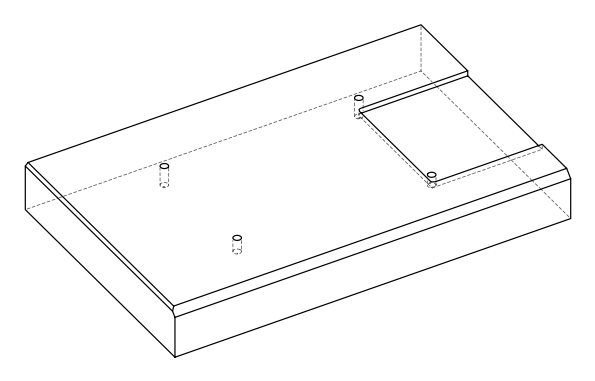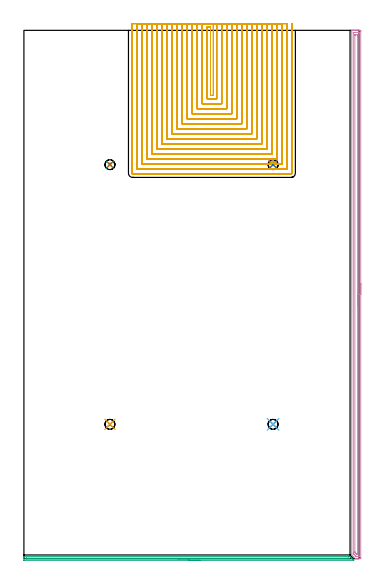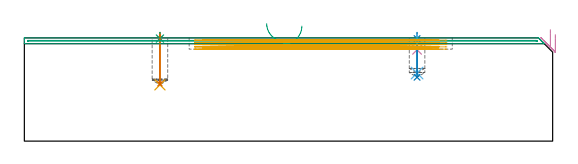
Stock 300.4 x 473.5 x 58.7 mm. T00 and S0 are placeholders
(PLAN: 11 operations, 3 tool changes, 86.6 min)
(1 SPOT_DRILL | STEP1POCKET | NXT0321_9005460120000 | 0.03 min | 1 mm3)
(2 SPOT_DRILL_1 | STEP1POCKET_1 | NXT0321_9005460120000 | 0.03 min | 1 mm3)
(3 SPOT_DRILL_2 | STEP1POCKET_2 | NXT0321_9005460120000 | 0.03 min | 1 mm3)
(4 SPOT_DRILL_3 | STEP1POCKET_3 | NXT0321_9005460120000 | 0.03 min | 608 mm3)
(5 DRILL_BLIND_HOLE_INTO_CENTER | STEP1POCKET | UGT0301_205 | 0.12 min | 1538 mm3)
(6 DRILL_BLIND_HOLE_INTO_CENTER_1 | STEP1POCKET_1 | UGT0301_205 | 0.09 min | 1124 mm3)
(7 DRILL_BLIND_HOLE_INTO_CENTER_2 | STEP1POCKET_2 | UGT0301_205 | 0.11 min | 1500 mm3)
(8 DRILL_BLIND_HOLE_INTO_CENTER_3 | STEP1POCKET_3 | UGT0301_205 | 0.07 min | 917 mm3)
(9 AREA_MILL | FG_CHAMFER_SURFACE | UGT0205_001 | 4.85 min | 1621 mm3)
(10 AREA_MILL_1 | FG_CHAMFER_SURFACE_1 | UGT0205_001 | 11.57 min | 15511 mm3)
(11 MILL_SLOT | SLOT_PARTIAL_RECTANGULAR | UGT0201_124 | Follow Part, ap 1.5, ae 75% | 69.63 min | 125511 mm3)
(TOOL NXT0321_9005460120000 | NC Spot Drill, 142deg, 12mm, Carbide, Uncoated | D12 PA142 FL30 Z2)
(TOOL UGT0301_205 | Twist Drill 8.9 mm | D8.9 PA118 FL78 Z2)
(TOOL UGT0205_001 | Chamfer Mill 20 x 3 x 45 deg. | D20 FL50 Z2)
(TOOL UGT0201_124 | Carbide End Mill 6.0 | D6 FL15 Z4)
(OP 1 SPOT_DRILL)
G17 G21 G94 G90
T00 M6
G54
G17 G0 G90 X77.1 Y120.4 S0 M3
G43 Z68.7 H0
G94 G81 G98 Z58.317 F250. R61.7
G80
M5
M2
(OP 2 SPOT_DRILL_1)
G17 G21 G94 G90
T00 M6
G54
G17 G0 G90 X223.3 Y120.4 S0 M3
G43 Z68.7 H0
G94 G81 G98 Z58.317 F250. R61.7
G80
M5
M2
(OP 3 SPOT_DRILL_2)
G17 G21 G94 G90
T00 M6
G54
G17 G0 G90 X77.1 Y353.1 S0 M3
G43 Z68.7 H0
G94 G81 G98 Z58.317 F250. R61.7
G80
M5
M2
(OP 4 SPOT_DRILL_3)
G17 G21 G94 G90
T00 M6
G54
G17 G0 G90 X223.3 Y353.1 S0 M3
G43 Z68.7 H0
G94 G81 G98 Z51.917 F250. R55.3
G80
M5
M2
(OP 5 DRILL_BLIND_HOLE_INTO_CENTER)
G17 G21 G94 G90
T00 M6
G54
G17 G0 G90 X77.1 Y120.4 S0 M3
G43 Z68.7 H0
G94 G81 G98 Z32. F250. R60.7
G80
M5
M2
(OP 6 DRILL_BLIND_HOLE_INTO_CENTER_1)
G17 G21 G94 G90
T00 M6
G54
G17 G0 G90 X223.3 Y120.4 S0 M3
G43 Z68.7 H0
G94 G81 G98 Z38.7 F250. R60.7
G80
M5
M2
(OP 7 DRILL_BLIND_HOLE_INTO_CENTER_2)
G17 G21 G94 G90
T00 M6
G54
G17 G0 G90 X77.1 Y353.1 S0 M3
G43 Z68.7 H0
G94 G81 G98 Z32.6 F250. R60.7
G80
M5
M2
(OP 8 DRILL_BLIND_HOLE_INTO_CENTER_3)
G17 G21 G94 G90
T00 M6
G54
G17 G0 G90 X223.3 Y353.1 S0 M3
G43 Z68.7 H0
G94 G81 G98 Z36.3 F250. R54.3
G80
M5
M2
(OP 9 AREA_MILL)
G17 G21 G94 G90
T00 M6
G54
G17 G0 G90 X157.8 Y-1.5 S1061 M3
G43 Z68.7 H0
Z65.4
G94 G1 X157.762 Z64.528 F250.
X157.648 Z63.663
X157.459 Z62.812
X157.197 Z61.98
X156.863 Z61.174
X156.46 Z60.4
X155.992 Z59.664
X155.461 Z58.972
X154.871 Z58.329
X154.228 Z57.739
X153.536 Z57.208
X152.8 Z56.74
X152.026 Z56.337
X151.22 Z56.003
X150.388 Z55.741
X149.537 Z55.552
X148.672 Z55.438
X147.8 Z55.4
X0.601
X0.327 Y-1.498 Z55.402
X0.003 Y-1.492 Z55.406
X0. Y-1.463 Z55.435
Y0.587 Z57.481
Y1.192 Z58.092
Y1.564 Z58.464
X0.002 Y1.684 Z58.576
X0.01 Y1.797 Z58.688
X0.155 Y1.8 Z58.7
X291.431
X292.3 Y1.793 Z58.693
X292.323 Y1.775 Z58.675
X292.642 Y1.46 Z58.357
X293.374 Y0.728 Z57.625
X293.515 Y0.587 Z57.482
X293.661 Y0.44 Z57.338
X293.801 Y0.3 Z57.197
X293.952 Y0.15 Z57.045
X294.443 Y-0.343 Z56.557
X294.702 Y-0.601 Z56.297
X294.825 Y-0.723 Z56.173
X295.16 Y-1.06 Z55.84
X295.374 Y-1.274 Z55.626
X295.552 Y-1.451 Z55.447
X295.594 Y-1.494 Z55.405
X295.595 Y-1.498 Z55.4
X295.594 Y-1.499 Z55.399
X147.8 Y-1.5 Z55.4
Y-0.086 Z56.814
X2.385 Y-0.085 Z56.815
X2.178 Y-0.084 Z56.816
X2.045 Y-0.081 Z56.819
X2.017 Y-0.079 Z56.821
X2.01 Y-0.065 Z56.835
X2.007 Y-0.041 Z56.859
X2.002 Y0.088 Z56.988
X2.01 Y0.349 Z57.249
X2.018 Y0.38 Z57.28
X2.029 Y0.382 Z57.282
X2.064 Y0.384 Z57.284
X2.137 Y0.385 Z57.285
X2.284 Y0.386 Z57.286
X290.539 Y0.385 Z57.285
X290.746 Y0.384 Z57.284
X291.224 Y0.379 Z57.279
X291.27 Y0.369 Z57.269
X291.309 Y0.333 Z57.233
X291.431 Y0.216 Z57.116
X291.675 Y-0.037 Z56.863
X291.704 Y-0.079 Z56.821
X291.623 Y-0.081 Z56.819
X291.431 Y-0.084 Z56.816
X291.225 Y-0.086 Z56.814
X291.021
X147.8
X146.929 Z56.852
X146.064 Z56.966
X145.212 Z57.155
X144.38 Z57.417
X143.574 Z57.751
X142.8 Z58.154
X142.064 Z58.623
X141.372 Z59.154
X140.729 Z59.743
X140.14 Z60.386
X139.609 Z61.078
X139.14 Z61.814
X138.737 Z62.588
X138.403 Z63.394
X138.141 Z64.226
X137.952 Z65.078
X137.838 Z65.943
X137.8 Z66.814
G0 Z68.7
M5
M2
(OP 10 AREA_MILL_1)
G17 G21 G94 G90
T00 M6
G54
G17 G0 G90 X301.9 Y246.75 S1061 M3
G43 Z68.7 H0
Z60.6
G94 G1 Y246.712 Z59.728 F250.
Y246.598 Z58.864
Y246.409 Z58.012
Y246.147 Z57.18
Y245.813 Z56.374
Y245.41 Z55.6
Y244.942 Z54.864
Y244.41 Z54.172
Y243.821 Z53.529
Y243.178 Z52.94
Y242.486 Z52.408
Y241.75 Z51.94
Y240.976 Z51.537
Y240.17 Z51.203
Y239.338 Z50.941
Y238.486 Z50.752
Y237.622 Z50.638
Y236.75 Z50.6
Y1.014
X301.899 Y0.632 Z50.601
X301.894 Y0.125 Z50.603
X301.891 Y0.009 Z50.605
X301.392 Y0. Z51.104
X298.735 Z53.76
X298.002 Z54.498
X297.698 Z54.801
X297.388 Z55.107
X297.228 Z55.269
X297.096 Y0.003 Z55.401
X293.806 Y3.294 Z58.693
X293.803 Y3.303 Z58.696
X293.8 Y3.316 Z58.7
Y473.315
X293.803 Y473.49 Z58.688
X293.826 Y473.492 Z58.665
X294.221 Y473.5 Z58.279
X294.46 Z58.04
X295.194 Z57.302
X296.446 Z56.051
X297.848 Z54.648
X301.133 Z51.365
X301.392 Y473.497 Z51.105
X301.892 Y473.491 Z50.606
X301.895 Y473.375 Z50.603
X301.899 Y472.868 Z50.601
X301.9 Y472.354 Z50.6
Y236.75
X300.486 Z52.014
X300.485 Y2.203 Z52.015
X300.484 Y2.094 Z52.016
X300.481 Y2.04 Z52.019
X300.48 Y2.02 Z52.02
X300.454 Y2.01 Z52.046
X300.036 Y2.002 Z52.464
X298.267 Y2. Z54.233
X297.85 Y2.002 Z54.65
X297.711 Y2.005 Z54.789
X297.6 Y2.01 Z54.9
X297.539 Y2.023 Z54.961
X297.494 Y2.065 Z55.006
X297.129 Y2.421 Z55.371
X296.079 Y3.471 Z56.421
X295.344 Y4.21 Z57.156
X295.237 Y4.324 Z57.263
X295.221 Y4.351 Z57.279
X295.218 Y4.375 Z57.282
X295.216 Y4.428 Z57.284
X295.215 Y4.647 Z57.285
X295.214 Y5.084 Z57.286
X295.215 Y471.297 Z57.285
X295.216 Y471.406 Z57.284
X295.219 Y471.46 Z57.281
X295.22 Y471.48 Z57.28
X295.246 Y471.49 Z57.254
X295.664 Y471.498 Z56.836
X296.079 Y471.499 Z56.421
X296.547 Y471.5 Z55.953
X300.091 Y471.499 Z52.409
X300.353 Y471.494 Z52.147
X300.474 Y471.49 Z52.026
X300.485 Y471.1 Z52.015
Y471.079
X300.486 Y236.75 Z52.014
X299.072 Z53.428
X299.071 Y4.766 Z53.429
X299.067 Y4.21 Z53.433
X299.065 Y4.042 Z53.435
X299.062 Y4.01 Z53.438
X299.012 Y4.006 Z53.488
X298.942 Y4.001 Z53.558
X298.735 Z53.765
X298.053 Y4.004 Z54.447
X298.008 Y4.01 Z54.492
X297.912 Y4.094 Z54.588
X297.85 Y4.151 Z54.65
X297.789 Y4.21 Z54.711
X296.964 Y5.035 Z55.536
X296.895 Y5.104 Z55.605
X296.824 Y5.178 Z55.676
X296.68 Y5.331 Z55.82
X296.635 Y5.386 Z55.865
X296.633 Y5.403 Z55.867
X296.63 Y5.442 Z55.87
X296.629 Y5.999 Z55.871
X296.628 Y6.338 Z55.872
X296.629 Y468.734 Z55.871
X296.633 Y469.29 Z55.867
X296.635 Y469.458 Z55.865
X296.638 Y469.49 Z55.862
X296.688 Y469.494 Z55.812
X296.758 Y469.499 Z55.742
X298.528 Z53.972
X298.735 Y469.496 Z53.765
X298.943 Y469.49 Z53.557
X299.065 Y469.484 Z53.435
X299.068 Y469.403 Z53.432
X299.069 Y469.29 Z53.431
X299.071 Y468.951 Z53.429
Y468.396
X299.072 Y236.75 Z53.428
Y235.878 Z53.467
Y235.014 Z53.58
Y234.162 Z53.769
Y233.33 Z54.032
Y232.524 Z54.365
Y231.75 Z54.768
Y231.014 Z55.237
Y230.322 Z55.768
Y229.679 Z56.357
Y229.09 Z57.001
Y228.558 Z57.693
Y228.09 Z58.428
Y227.687 Z59.202
Y227.353 Z60.008
Y227.091 Z60.84
Y226.902 Z61.692
Y226.788 Z62.557
Y226.75 Z63.428
G0 Z68.7
M5
M2
(OP 11 MILL_SLOT)
G17 G21 G94 G90
T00 M6
G54
G17 G0 G90 X169.8 Y479.5 S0 M3
G43 Z68.7 H0
Z57.42
G94 G1 Y476.5 F250.
Y415.2 F500.
X167.2
Y476.5
X164.2
Y412.2
X172.8
Y476.5
Y479.5 F250.
X159.7
Y476.5
Y407.7 F500.
X177.3
Y476.5
Y479.5 F250.
X155.2
Y476.5
Y403.2 F500.
X181.8
Y476.5
Y479.5 F250.
X150.7
Y476.5
Y398.7 F500.
X186.3
Y476.5
Y479.5 F250.
X146.2
Y476.5
Y394.2 F500.
X190.8
Y476.5
Y479.5 F250.
X141.7
Y476.5
Y389.7 F500.
X195.3
Y476.5
Y479.5 F250.
X137.2
Y476.5
Y385.2 F500.
X199.8
Y476.5
Y479.5 F250.
X132.7
Y476.5
Y380.7 F500.
X204.3
Y476.5
Y479.5 F250.
X128.2
Y476.5
Y376.2 F500.
X208.8
Y476.5
Y479.5 F250.
X123.7
Y476.5
Y371.7 F500.
X213.3
Y476.5
Y479.5 F250.
X119.2
Y476.5
Y367.2 F500.
X217.8
Y476.5
Y479.5 F250.
X114.7
Y476.5
Y362.7 F500.
X222.3
Y476.5
Y479.5 F250.
X110.2
Y476.5
Y358.2 F500.
X226.8
Y476.5
Y479.5 F250.
X105.7
Y476.5
Y353.7 F500.
X220.373
X220.503 Y354.162
X220.677 Y354.545
X221.1 Y355.126
G2 X222.992 Y356.078 R3.054
G1 X223.525 Y356.084
G2 X226.104 Y354.135 R2.98
G1 X226.227 Y353.7
X231.3
Y476.5
Y479.5 F250.
X101.2
Y476.5
Y349.2 F500.
X235.8
Y476.5
Y479.5 F250.
X96.7
Y476.5
Y345.4 F500.
G3 X97.4 Y344.7 R0.7
G1 X239.6
G3 X240.3 Y345.4 R0.7
G1 Y476.5
Y479.5 F250.
G0 X169.8 Z56.14
G1 Y476.5
Y415.2 F500.
X167.2
Y476.5
X164.2
Y412.2
X172.8
Y476.5
Y479.5 F250.
X159.7
Y476.5
Y407.7 F500.
X177.3
Y476.5
Y479.5 F250.
X155.2
Y476.5
Y403.2 F500.
X181.8
Y476.5
Y479.5 F250.
X150.7
Y476.5
Y398.7 F500.
X186.3
Y476.5
Y479.5 F250.
X146.2
Y476.5
Y394.2 F500.
X190.8
Y476.5
Y479.5 F250.
X141.7
Y476.5
Y389.7 F500.
X195.3
Y476.5
Y479.5 F250.
X137.2
Y476.5
Y385.2 F500.
X199.8
Y476.5
Y479.5 F250.
X132.7
Y476.5
Y380.7 F500.
X204.3
Y476.5
Y479.5 F250.
X128.2
Y476.5
Y376.2 F500.
X208.8
Y476.5
Y479.5 F250.
X123.7
Y476.5
Y371.7 F500.
X213.3
Y476.5
Y479.5 F250.
X119.2
Y476.5
Y367.2 F500.
X217.8
Y476.5
Y479.5 F250.
X114.7
Y476.5
Y362.7 F500.
X222.3
Y476.5
Y479.5 F250.
X110.2
Y476.5
Y358.2 F500.
X226.8
Y476.5
Y479.5 F250.
X105.7
Y476.5
Y353.7 F500.
X220.373
X220.503 Y354.162
X220.677 Y354.545
X221.1 Y355.126
G2 X222.992 Y356.078 R3.054
G1 X223.525 Y356.084
G2 X226.104 Y354.135 R2.98
G1 X226.227 Y353.7
X231.3
Y476.5
Y479.5 F250.
X101.2
Y476.5
Y349.2 F500.
X235.8
Y476.5
Y479.5 F250.
X96.7
Y476.5
Y345.4 F500.
G3 X97.4 Y344.7 R0.7
G1 X239.6
G3 X240.3 Y345.4 R0.7
G1 Y476.5
Y479.5 F250.
G0 X169.8 Z54.86
G1 Y476.5
Y415.2 F500.
X167.2
Y476.5
X164.2
Y412.2
X172.8
Y476.5
Y479.5 F250.
X159.7
Y476.5
Y407.7 F500.
X177.3
Y476.5
Y479.5 F250.
X155.2
Y476.5
Y403.2 F500.
X181.8
Y476.5
Y479.5 F250.
X150.7
Y476.5
Y398.7 F500.
X186.3
Y476.5
Y479.5 F250.
X146.2
Y476.5
Y394.2 F500.
X190.8
Y476.5
Y479.5 F250.
X141.7
Y476.5
Y389.7 F500.
X195.3
Y476.5
Y479.5 F250.
X137.2
Y476.5
Y385.2 F500.
X199.8
Y476.5
Y479.5 F250.
X132.7
Y476.5
Y380.7 F500.
X204.3
Y476.5
Y479.5 F250.
X128.2
Y476.5
Y376.2 F500.
X208.8
Y476.5
Y479.5 F250.
X123.7
Y476.5
Y371.7 F500.
X213.3
Y476.5
Y479.5 F250.
X119.2
Y476.5
Y367.2 F500.
X217.8
Y476.5
Y479.5 F250.
X114.7
Y476.5
Y362.7 F500.
X222.3
Y476.5
Y479.5 F250.
X110.2
Y476.5
Y358.2 F500.
X226.8
Y476.5
Y479.5 F250.
X105.7
Y476.5
Y353.7 F500.
X220.373
X220.503 Y354.162
X220.677 Y354.545
X221.099 Y355.125
X221.622 Y355.571
G2 X224.966 Y355.586 R2.968
G1 X225.453 Y355.184
X225.478 Y355.159
X225.876 Y354.616
X226.104 Y354.135
X226.227 Y353.7
X231.3
Y476.5
Y479.5 F250.
X101.2
Y476.5
Y349.2 F500.
X235.8
Y476.5
Y479.5 F250.
X96.7
Y476.5
Y345.4 F500.
G3 X97.4 Y344.7 R0.7
G1 X239.6
G3 X240.3 Y345.4 R0.7
G1 Y476.5
Y479.5 F250.
G0 X169.8 Z53.58
G1 Y476.5
Y415.2 F500.
X167.2
Y476.5
X164.2
Y412.2
X172.8
Y476.5
Y479.5 F250.
X159.7
Y476.5
Y407.7 F500.
X177.3
Y476.5
Y479.5 F250.
X155.2
Y476.5
Y403.2 F500.
X181.8
Y476.5
Y479.5 F250.
X150.7
Y476.5
Y398.7 F500.
X186.3
Y476.5
Y479.5 F250.
X146.2
Y476.5
Y394.2 F500.
X190.8
Y476.5
Y479.5 F250.
X141.7
Y476.5
Y389.7 F500.
X195.3
Y476.5
Y479.5 F250.
X137.2
Y476.5
Y385.2 F500.
X199.8
Y476.5
Y479.5 F250.
X132.7
Y476.5
Y380.7 F500.
X204.3
Y476.5
Y479.5 F250.
X128.2
Y476.5
Y376.2 F500.
X208.8
Y476.5
Y479.5 F250.
X123.7
Y476.5
Y371.7 F500.
X213.3
Y476.5
Y479.5 F250.
X119.2
Y476.5
Y367.2 F500.
X217.8
Y476.5
Y479.5 F250.
X114.7
Y476.5
Y362.7 F500.
X222.3
Y476.5
Y479.5 F250.
X110.2
Y476.5
Y358.2 F500.
X226.8
Y476.5
Y479.5 F250.
X105.7
Y476.5
Y353.7 F500.
X221.584
G2 X221.938 Y354.313 R2.249
X222.558 Y354.769 R2.375
X224.167 Y354.708 R1.896
G1 X224.307 Y354.609
G2 X224.847 Y354.052 R1.68
G1 X224.992 Y353.801
X225.023 Y353.7
X231.3
Y476.5
Y479.5 F250.
X101.2
Y476.5
Y349.2 F500.
X235.8
Y476.5
Y479.5 F250.
X96.7
Y476.5
Y345.4 F500.
G3 X97.4 Y344.7 R0.7
G1 X239.6
G3 X240.3 Y345.4 R0.7
G1 Y476.5
Y479.5 F250.
G0 X169.8 Z52.3
G1 Y476.5
Y415.2 F500.
X167.2
Y476.5
X164.2
Y412.2
X172.8
Y476.5
Y479.5 F250.
X159.7
Y476.5
Y407.7 F500.
X177.3
Y476.5
Y479.5 F250.
X155.2
Y476.5
Y403.2 F500.
X181.8
Y476.5
Y479.5 F250.
X150.7
Y476.5
Y398.7 F500.
X186.3
Y476.5
Y479.5 F250.
X146.2
Y476.5
Y394.2 F500.
X190.8
Y476.5
Y479.5 F250.
X141.7
Y476.5
Y389.7 F500.
X195.3
Y476.5
Y479.5 F250.
X137.2
Y476.5
Y385.2 F500.
X199.8
Y476.5
Y479.5 F250.
X132.7
Y476.5
Y380.7 F500.
X204.3
Y476.5
Y479.5 F250.
X128.2
Y476.5
Y376.2 F500.
X208.8
Y476.5
Y479.5 F250.
X123.7
Y476.5
Y371.7 F500.
X213.3
Y476.5
Y479.5 F250.
X119.2
Y476.5
Y367.2 F500.
X217.8
Y476.5
Y479.5 F250.
X114.7
Y476.5
Y362.7 F500.
X222.3
Y476.5
Y479.5 F250.
X110.2
Y476.5
Y358.2 F500.
X226.8
Y476.5
Y479.5 F250.
X105.7
Y476.5
Y353.7 F500.
X222.009
X222.041 Y353.782
X222.222 Y354.046
X222.587 Y354.353
G2 X223.945 Y354.39 R1.522
G1 X224.348 Y354.063
X224.606 Y353.7
X231.3
Y476.5
Y479.5 F250.
X101.2
Y476.5
Y349.2 F500.
X235.8
Y476.5
Y479.5 F250.
X96.7
Y476.5
Y345.4 F500.
G3 X97.4 Y344.7 R0.7
G1 X239.6
G3 X240.3 Y345.4 R0.7
G1 Y476.5
Y479.5 F250.
G0 Z68.7
M5
M2
